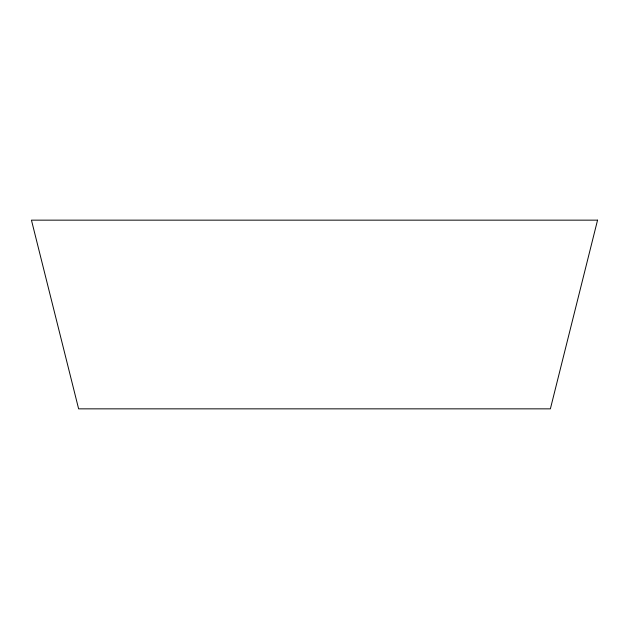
<?xml version="1.0" encoding="UTF-8"?>
<svg xmlns="http://www.w3.org/2000/svg" width="629" height="629" viewBox="0 0 629 629"><rect width="100%" height="100%" fill="white"/><g stroke="black" fill="none" stroke-linecap="round" stroke-linejoin="round"><path stroke-width="0.94" d="M597.55 220.15L550.375 408.85L78.625 408.85L31.45 220.15L597.55 220.15"/></g></svg>
